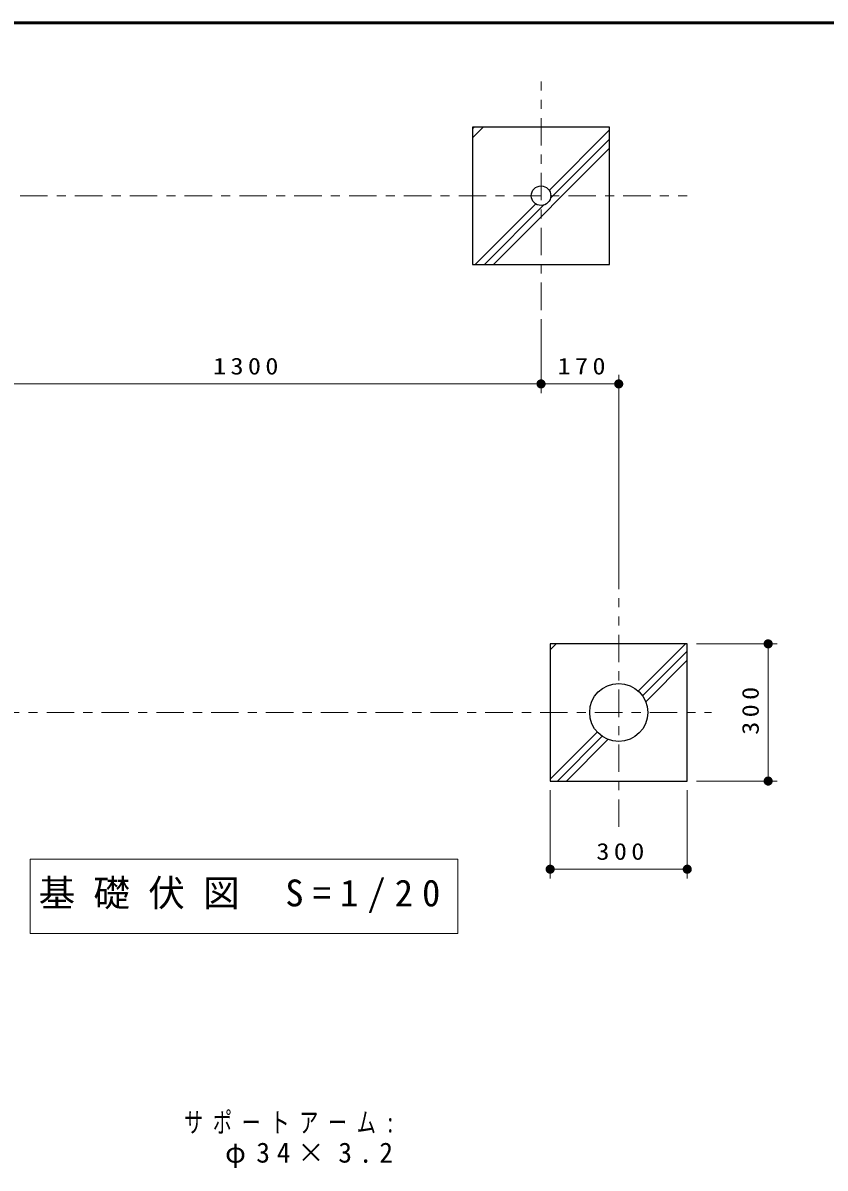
# Model space of a CAD drawing. Units: millimetres on the paper, scale 1:20. Extents: x -365 to 0, y -19 to 257.
# Drawn here: x -175.6 to -87.8, y 131.8 to 257 of the extents above; entities that cross this region are included whole.
import ezdxf

# ---------------------------------------------------------------- set-up
doc = ezdxf.new("R2010")
doc.units = ezdxf.units.MM
doc.linetypes.add('USER2', pattern=[6, 3, -1, 1, -1])
doc.layers.add('LY_1', color=7, linetype='Continuous', lineweight=13)
doc.styles.add('ＭＳ ゴシック', font='')
doc.styles.get('ＭＳ ゴシック').set_extended_font_data('MS Gothic')

# ---------------------------------------------------------------- blocks, each defined once
blk = doc.blocks.new('filled_dot')
at = {"color": 0, "linetype": 'Continuous', "lineweight": -2, "const_width": 1.25}
blk.add_lwpolyline([(-0.625, 0, 1), (0.625, 0, 1)], format="xyb", close=True, dxfattribs=at)

msp = doc.modelspace()

# ---------------------------------------------------------------- linework, layer by layer
at = {"layer": 'LY_1', "lineweight": 50}
msp.add_line((0, 257), (-365, 257), dxfattribs=at)
at = {"layer": 'LY_1', "linetype": 'USER2'}
for p, q in [((-118.872, 225.6), (-118.872, 250.6)), ((-199.872, 238.1), (-102.872, 238.1)), ((-110.372, 169.1), (-110.372, 194.1)), ((-202.969, 181.6), (-100.225, 181.6))]:
    msp.add_line(p, q, dxfattribs=at)
at = {"layer": 'LY_1'}
for p, q in [((-126.372, 244.435), (-125.207, 245.6)), ((-126.372, 245.425), (-126.196, 245.6)), ((-117.979, 238.686), (-111.372, 245.293)), ((-117.837, 237.838), (-111.372, 244.303)), ((-124.085, 230.6), (-111.372, 243.313)), ((-126.064, 230.6), (-119.457, 237.208)), ((-125.074, 230.6), (-118.609, 237.066)), ((-118.872, 224.6), (-118.872, 216.525)), ((-110.372, 195.1), (-110.372, 218.525)), ((-118.872, 217.525), (-183.872, 217.525)), ((-118.872, 217.525), (-110.372, 217.525)), ((-117.872, 188.447), (-117.218, 189.1)), ((-108.231, 183.945), (-103.076, 189.1)), ((-101.872, 189.1), (-93.018, 189.1)), ((-94.018, 189.1), (-94.018, 174.1)), ((-107.768, 183.418), (-102.872, 188.315)), ((-107.422, 182.775), (-102.872, 187.325)), ((-117.872, 174.305), (-112.717, 179.46)), ((-117.086, 174.1), (-112.189, 178.997)), ((-116.096, 174.1), (-111.546, 178.65)), ((-101.872, 174.1), (-93.018, 174.1)), ((-117.872, 173.1), (-117.872, 163.46)), ((-102.872, 173.1), (-102.872, 163.46)), ((-174.772, 165.574), (-174.772, 157.441)), ((-127.972, 165.574), (-174.772, 165.574)), ((-127.972, 157.441), (-127.972, 165.574)), ((-102.872, 164.46), (-117.872, 164.46)), ((-174.772, 157.441), (-127.972, 157.441))]:
    msp.add_line(p, q, dxfattribs=at)
at = {"layer": 'LY_1', "lineweight": 25}
for p, q in [((-126.372, 245.6), (-126.372, 230.6)), ((-111.372, 245.6), (-126.372, 245.6)), ((-111.372, 230.6), (-111.372, 245.6)), ((-126.372, 230.6), (-111.372, 230.6)), ((-102.872, 189.1), (-117.872, 189.1)), ((-117.872, 189.1), (-117.872, 174.1)), ((-102.872, 174.1), (-102.872, 189.1)), ((-117.872, 174.1), (-102.872, 174.1))]:
    msp.add_line(p, q, dxfattribs=at)
for centre, radius in [((-118.872, 238.1), 1.067), ((-110.372, 181.6), 3.175)]:
    msp.add_circle(centre, radius, dxfattribs=at)

# ---------------------------------------------------------------- block references
at = {"layer": 'LY_1', "xscale": 0.4, "yscale": 0.4}
for p in [(-118.872, 217.525), (-117.872, 164.46)]:
    msp.add_blockref('filled_dot', p, dxfattribs=at)
for p, rotation in [((-118.872, 217.525), 180), ((-110.372, 217.525), 180), ((-94.018, 189.1), 270), ((-94.018, 174.1), 90), ((-102.872, 164.46), 180)]:
    msp.add_blockref('filled_dot', p, dxfattribs=dict(at, rotation=rotation))

# ---------------------------------------------------------------- texts
at = {"layer": 'LY_1', "style": 'ＭＳ ゴシック'}
for s, insert, char_height, attachment_point in [('\\T1.33;\\W1.15;1300', (-150.951, 218.525), 1.833, 8), ('\\T1.33;\\W1.15;170', (-114.201, 218.525), 1.833, 8), ('\\T1.33;\\W1.15;300', (-109.955, 165.46), 1.833, 8), ('\\T1.5;基礎伏図\\~S=1/20', (-151.372, 161.507), 2.933, 5), ('\\T1.5;\\W0.7;サポートアーム:', (-157.94, 137.876), 2.199, 1), ('\\T1.5;\u3000φ34×3.2', (-157.94, 134.576), 2.199, 1)]:
    msp.add_mtext(s, dxfattribs=dict(at, insert=insert, char_height=char_height, attachment_point=attachment_point))
at = {"layer": 'LY_1', "insert": (-95.018, 182.017), "char_height": 1.833, "attachment_point": 8, "rotation": 90, "style": 'ＭＳ ゴシック'}
msp.add_mtext('\\T1.33;\\W1.15;300', dxfattribs=at)

doc.saveas('drawing.dxf')
